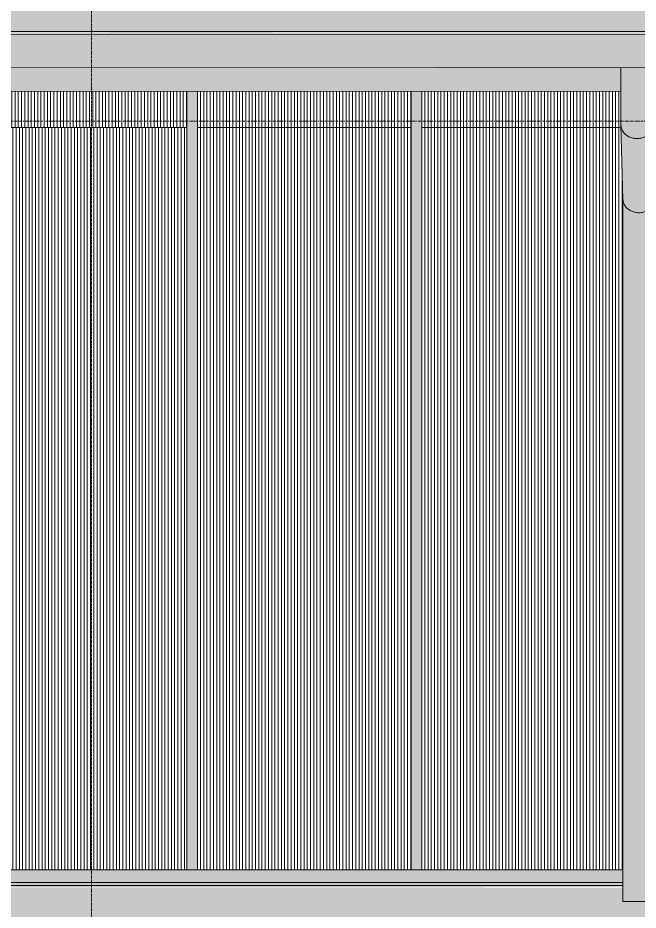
# Model space of a CAD drawing. Header units: millimetres. Extents: x -2361666 to -2009843, y -375 to 29863.
# Drawn here: x -2193011 to -2190135, y 11543 to 15679 of the extents above; entities that cross this region are included whole.
import ezdxf

# ---------------------------------------------------------------- set-up
doc = ezdxf.new("R2010")
doc.units = ezdxf.units.MM
doc.linetypes.add('AEC_Center', pattern=[24, 12, -4, 4, -4])
doc.linetypes.add('Grid Line', pattern=[21, 12, -3, 3, -3])
for name, color, linetype, lineweight in [('A-FLOR-LEVL', 51, 'Continuous', 5), ('A-GENM', 13, 'Continuous', 5), ('A-GLAZ-CURT', 52, 'Continuous', 5), ('A-GLAZ-CWMG', 51, 'Continuous', 5), ('A-ROOF', 132, 'Continuous', 5), ('P-SANR-FIXT', 6, 'Continuous', 5), ('S-BEAM', 12, 'Continuous', 5), ('S-GRID', 1, 'Continuous', 5)]:
    doc.layers.add(name, color=color, linetype=linetype, lineweight=lineweight)

# ---------------------------------------------------------------- blocks, each defined once
blk = doc.blocks.new('Downpipe - L Spreader - Default-V183-SOUTH EAST - PART A')
at = {"layer": 'P-SANR-FIXT'}
for points in [[(-950721.2, 15119.5), (-950695.4, 15123.9), (-950680, 15130.3), (-950668.1, 15137.9), (-950656.1, 15151), (-950647.8, 15170.5), (-950645.9, 15182.4), (-950647.6, 15447.1), (-950795.9, 15447.2), (-950794.1, 15170.5), (-950792.4, 15164.1), (-950786, 15151), (-950774.1, 15137.9), (-950749.4, 15124.7), (-950731.4, 15120.6), (-950728.6, 15120.3)], [(-950712, 14775.7), (-950683.7, 14780.9), (-950668.1, 14788.2), (-950656.1, 14797.1), (-950645.9, 14809.1), (-950639.3, 14822.3), (-950636.6, 14838.6), (-950647.8, 15170.5), (-950649.5, 15164.1), (-950658.8, 15148), (-950674.4, 15133.8), (-950692.6, 15124.8), (-950712, 15120.5), (-950728.6, 15120.3), (-950740.6, 15121.6), (-950758.7, 15127.9), (-950774.1, 15137.9), (-950786, 15151), (-950794.1, 15170.5), (-950795.4, 15164.1), (-950784.2, 14822.3), (-950774.1, 14804.2), (-950758.7, 14790), (-950740.6, 14781), (-950728.6, 14777.5), (-950713.1, 14775.8)], [(-950786.6, 11582.4), (-950636.6, 11582.4), (-950636.6, 14838.6), (-950639.3, 14822.3), (-950648.5, 14805.3), (-950658.8, 14794.1), (-950683.7, 14780.9), (-950701.8, 14776.8), (-950718.9, 14776.4), (-950740.6, 14781), (-950749.4, 14784.1), (-950764.9, 14794.1), (-950776.7, 14807.1), (-950784.2, 14822.3), (-950786.6, 14838.6), (-950786.6, 11640.3)]]:
    blk.add_hatch(color=256, dxfattribs=at).paths.add_polyline_path(points)
for p, q in [((-950795.9, 15447.5), (-950795.9, 15182.1)), ((-950645.9, 15182.7), (-950645.9, 15447.4)), ((-950795.8, 15180.7), (-950786.6, 14836.9)), ((-950636.6, 14840.3), (-950645.9, 15184.1)), ((-950786.6, 14838.3), (-950786.6, 11582.4)), ((-950636.6, 11582.4), (-950636.6, 14838.9)), ((-950786.6, 11582.4), (-950636.6, 11582.4))]:
    blk.add_line(p, q, dxfattribs=at)
for points in [[(-950645.9, 15182.4), (-950645.9, 15179.7), (-950646.3, 15174.2), (-950648.3, 15166.1), (-950651.5, 15158.3), (-950655.2, 15152.1), (-950658.6, 15147.4), (-950662.5, 15143), (-950667.9, 15137.8), (-950675.3, 15132.4), (-950683.6, 15127.8), (-950692.4, 15124.1), (-950704.8, 15120.6), (-950721.2, 15118.8), (-950740.8, 15120.9), (-950756.1, 15126.2), (-950766.9, 15132.4), (-950774.3, 15137.8), (-950779.7, 15143), (-950783.5, 15147.4), (-950786.9, 15152.1), (-950790.5, 15158.3), (-950793.6, 15166.1), (-950795.5, 15174.2), (-950795.9, 15179.7), (-950795.9, 15182.4)], [(-950636.6, 14838.6), (-950636.6, 14835.8), (-950637.1, 14830.2), (-950639.1, 14822.3), (-950642.3, 14814.4), (-950645.9, 14808.2), (-950649.4, 14803.6), (-950653.3, 14799.1), (-950658.7, 14794), (-950666.1, 14788.5), (-950674.3, 14783.9), (-950683.2, 14780.3), (-950695.6, 14776.7), (-950712, 14774.9), (-950731.6, 14777.1), (-950746.8, 14782.4), (-950757.7, 14788.5), (-950765.1, 14794), (-950770.4, 14799.1), (-950774.2, 14803.6), (-950777.7, 14808.2), (-950781.2, 14814.4), (-950784.4, 14822.3), (-950786.2, 14830.2), (-950786.6, 14835.8), (-950786.6, 14838.6)]]:
    blk.add_open_spline(points, degree=3, knots=[0, 0, 0, 0, 0.041667, 0.083333, 0.125, 0.166667, 0.1875, 0.208333, 0.25, 0.291667, 0.333333, 0.375, 0.416667, 0.5, 0.583333, 0.666667, 0.708333, 0.75, 0.791667, 0.8125, 0.833333, 0.875, 0.916667, 0.958333, 1, 1, 1, 1], dxfattribs=at)
blk.add_open_spline([(-950636.6, 14840.3), (-950636.6, 14839.9), (-950636.6, 14839.4), (-950636.6, 14838.9)], degree=3, dxfattribs=at)
blk = doc.blocks.new('MulticellPanel_Polycarbonate_Danpal_1040w - Premium Dark Opal-V238-SOUTH EAST - PART A')
at = {"layer": 'A-GENM'}
h = blk.add_hatch(dxfattribs=at)
h.set_pattern_fill('FP_124', color=256, style=0, pattern_type=2)
h.set_pattern_definition([(90, (-951224.266, 13427.169), (-15, 9e-16), [])])
h.paths.add_polyline_path([(-951720, 11730.5), (-950786.6, 11730.5), (-950786.6, 14838.6), (-950795.9, 15170.5), (-951720, 15170.5), (-951720, 11860.5)])
blk.add_line((-951720, 15170.5), (-950795.5, 15170.5), dxfattribs=at)
blk = doc.blocks.new('MulticellPanel_Polycarbonate_Danpal_1040w - Premium Dark Opal-2881225-SOUTH EAST - PART A')
at = {"layer": 'A-GENM'}
h = blk.add_hatch(dxfattribs=at)
h.set_pattern_fill('FP_108', color=256, style=0, pattern_type=2)
h.set_pattern_definition([(90, (-917944.266, 13427.169), (-15, 9e-16), [])])
h.paths.add_polyline_path([(-918440, 11730.5), (-917448.6, 11730.5), (-917448.6, 15170.5), (-918440, 15170.5), (-918440, 11860.5)])
blk.add_line((-918440, 15170.5), (-917448.6, 15170.5), dxfattribs=at)
blk = doc.blocks.new('Rectangular Mullion - Frame_Framed Facade_Danpal_DPANMF BT1-V261-SOUTH EAST - PART A')
at = {"layer": 'A-GLAZ-CWMG'}
blk.add_hatch(color=256, dxfattribs=at).paths.add_polyline_path([(-951735.4, 11670.5), (-950786.6, 11670.5), (-950786.6, 11730.5), (-951744.3, 11730.5), (-951744.3, 11670.5)])
for p, q in [((-951744.3, 11730.5), (-950786.5, 11730.5)), ((-951744.3, 11670.5), (-950786.6, 11670.5))]:
    blk.add_line(p, q, dxfattribs=at)
blk = doc.blocks.new('Rectangular Mullion - Frame_Framed Facade_Danpal_DPANMF BT1-V225-SOUTH EAST - PART A')
at = {"layer": 'A-GLAZ-CWMG'}
blk.add_hatch(color=256, dxfattribs=at).paths.add_polyline_path([(-916284.3, 11670.5), (-915344.3, 11670.5), (-915344.3, 11730.5), (-916384.3, 11730.5), (-916384.3, 11670.5), (-916375.4, 11670.5)])
for p, q in [((-916384.3, 11730.5), (-915344.3, 11730.5)), ((-916384.3, 11670.5), (-915344.3, 11670.5))]:
    blk.add_line(p, q, dxfattribs=at)
blk = doc.blocks.new('Rectangular Mullion - Mullion_FramedFacade_Danpal_DPAEC50-2881307-SOUTH EAST - PART A')
at = {"layer": 'A-GLAZ-CWMG'}
blk.add_hatch(color=256, dxfattribs=at).paths.add_polyline_path([(-915335.4, 11730.5), (-915320, 11730.5), (-915320, 15170.5), (-915368.6, 15170.5), (-915368.6, 11730.5), (-915344.3, 11730.5)])
for p, q in [((-915368.6, 11730.5), (-915368.6, 15170.5)), ((-915320, 15170.5), (-915320, 11730.5))]:
    blk.add_line(p, q, dxfattribs=at)
blk = doc.blocks.new('Roofs 1 - Roofs 1-2640243-SOUTH EAST - PART A')
at = {"layer": 'A-ROOF'}
for points in [[(-913424.6, 15584.3), (-913424.5, 15595.9), (-973252.8, 15618.8), (-973251.1, 15609), (-913475.9, 15584.3)], [(-913426.2, 15434.3), (-913424.6, 15584.3), (-973252.8, 15608.6), (-973251.1, 15459.1), (-913426.9, 15434.3)], [(-913424.5, 15595.9), (-913424.5, 15599.5), (-973252.7, 15624.2), (-973251.1, 15620.7), (-913475.9, 15595.9)], [(-913426.2, 15431.7), (-913426.9, 15434.3), (-973252, 15456.8), (-973251.1, 15456.5), (-913426.9, 15431.7)]]:
    blk.add_hatch(color=256, dxfattribs=at).paths.add_polyline_path(points)
for p, q in [((-913423.9, 15584.3), (-973252.8, 15609)), ((-913423.9, 15599.5), (-973252.7, 15624.2)), ((-973251.9, 15456.5), (-913423.9, 15431.7))]:
    blk.add_line(p, q, dxfattribs=at)
blk = doc.blocks.new('Structural Framing 61 - Structural Framing 1-2879215-SOUTH EAST - PART A')
at = {"layer": 'S-BEAM'}
h = blk.add_hatch(color=256, dxfattribs=at)
h.paths.add_polyline_path([(-943514.5, 11657.8), (-940350.1, 11657.8), (-940350.1, 11670.5), (-945463.8, 11670.5), (-945463.8, 11657.8), (-944002.9, 11657.8)])
h.paths.add_polyline_path([(-913427.4, 11657.8), (-913427.4, 11670.5), (-914266.4, 11670.5), (-914266.4, 11657.8), (-913475.9, 11657.8)])
h.paths.add_polyline_path([(-972820.4, 11657.8), (-971535.7, 11657.8), (-971535.7, 11670.5), (-972973.1, 11670.5), (-972973.1, 11657.8)])
h.paths.add_polyline_path([(-914416.4, 11657.8), (-914416.4, 11670.5), (-918448.2, 11670.5), (-918448.2, 11657.8), (-914452.7, 11657.8)])
h.paths.add_polyline_path([(-971385.7, 11657.8), (-966454, 11657.8), (-966454, 11670.5), (-971385.7, 11670.5)])
h.paths.add_polyline_path([(-918598.2, 11657.8), (-918598.2, 11670.5), (-922668.2, 11670.5), (-922668.2, 11657.8), (-918604.4, 11657.8)])
h.paths.add_polyline_path([(-966304, 11657.8), (-961261.2, 11657.8), (-961261.2, 11670.5), (-966304, 11670.5)])
h.paths.add_polyline_path([(-922818.2, 11657.8), (-922818.2, 11670.5), (-926816.1, 11670.5), (-926816.1, 11657.8), (-923000.3, 11657.8)])
h.paths.add_polyline_path([(-961111.2, 11657.8), (-956006.6, 11657.8), (-956006.6, 11670.5), (-961111.2, 11670.5)])
h.paths.add_polyline_path([(-926966.1, 11657.8), (-926966.1, 11670.5), (-930872.1, 11670.5), (-930872.1, 11657.8), (-927396.2, 11657.8)])
h.paths.add_polyline_path([(-931022.1, 11657.8), (-931022.1, 11670.5), (-934972, 11670.5), (-934972, 11657.8), (-931059.4, 11657.8)])
h.paths.add_polyline_path([(-955856.6, 11657.8), (-950786.6, 11657.8), (-950786.6, 11670.5), (-955856.6, 11670.5)])
h.paths.add_polyline_path([(-935122, 11657.8), (-935122, 11670.5), (-940200.1, 11670.5), (-940200.1, 11657.8), (-935211.1, 11657.8)])
h.paths.add_polyline_path([(-950636.6, 11657.8), (-945613.8, 11657.8), (-945613.8, 11670.5), (-950636.6, 11670.5)])
h = blk.add_hatch(color=256, dxfattribs=at)
h.paths.add_polyline_path([(-942537.6, 11646.4), (-940350.1, 11647.8), (-940350.1, 11657.8), (-945463.8, 11656.3), (-945463.8, 11646.4), (-943026, 11646.4)])
h.paths.add_polyline_path([(-931792.1, 11646.4), (-931022.1, 11647.3), (-931022.1, 11657.8), (-934972, 11656.3), (-934972, 11646.4), (-931975.4, 11646.4)])
h.paths.add_polyline_path([(-913427.4, 11646.4), (-913427.4, 11657.8), (-914266.4, 11656.3), (-914266.4, 11646.4), (-913475.9, 11646.4)])
h.paths.add_polyline_path([(-972973.1, 11646.4), (-971535.7, 11646.4), (-971535.7, 11657.8), (-972973.1, 11656.3), (-972973.1, 11649.4)])
h.paths.add_polyline_path([(-971385.7, 11646.4), (-966454, 11646.4), (-966454, 11657.8), (-971385.7, 11656.2), (-971385.7, 11649.3)])
h.paths.add_polyline_path([(-966304, 11646.4), (-961261.2, 11646.4), (-961261.2, 11657.8), (-966304, 11656.1), (-966304, 11649)])
h.paths.add_polyline_path([(-914416.4, 11646.4), (-914416.4, 11657.8), (-918448.2, 11656.3), (-918448.2, 11646.4), (-914452.7, 11646.4)])
h.paths.add_polyline_path([(-961111.2, 11646.4), (-956006.6, 11648.5), (-956006.6, 11657.8), (-961111.2, 11655.9), (-961111.2, 11648.8)])
h.paths.add_polyline_path([(-930872.1, 11646.4), (-926966.1, 11647.1), (-926966.1, 11657.8), (-930872.1, 11656.3), (-930872.1, 11647.3)])
h.paths.add_polyline_path([(-918598.2, 11646.4), (-918598.2, 11657.8), (-922668.2, 11656.3), (-922668.2, 11646.4), (-918604.4, 11646.4)])
h.paths.add_polyline_path([(-955856.6, 11646.4), (-950786.6, 11648.3), (-950786.6, 11657.8), (-955856.6, 11655.8), (-955856.6, 11648.5)])
h.paths.add_polyline_path([(-922818.2, 11646.4), (-922818.2, 11657.8), (-926816.1, 11656.3), (-926816.1, 11646.4), (-923000.3, 11646.4)])
h.paths.add_polyline_path([(-950636.6, 11646.4), (-945613.8, 11648), (-945613.8, 11657.8), (-950636.6, 11655.6), (-950636.6, 11648.3)])
h.paths.add_polyline_path([(-935122, 11646.4), (-935122, 11657.8), (-940200.1, 11656.3), (-940200.1, 11646.4), (-935211.1, 11646.4)])
blk.add_hatch(color=256, dxfattribs=at).paths.add_polyline_path([(-913427.4, 11493.7), (-913427.4, 11646.4), (-914266.4, 11646.4), (-914266.4, 11582.4), (-914416.4, 11582.4), (-914416.4, 11646.4), (-918448.2, 11646.4), (-918448.2, 11582.4), (-918598.2, 11582.4), (-918598.2, 11646.4), (-922668.2, 11646.4), (-922668.2, 11582.4), (-922818.2, 11582.4), (-922818.2, 11646.4), (-926816.1, 11646.4), (-926816.1, 11582.4), (-926966.1, 11582.4), (-926966.1, 11646.4), (-930872.1, 11646.4), (-930872.1, 11582.4), (-931022.1, 11582.4), (-931022.1, 11646.4), (-934972, 11646.4), (-934972, 11582.4), (-935122, 11582.4), (-935122, 11646.4), (-940200.1, 11646.4), (-940200.1, 11582.4), (-940350.1, 11582.4), (-940350.1, 11646.4), (-945463.8, 11646.4), (-945463.8, 11582.4), (-945613.8, 11582.4), (-945613.8, 11646.4), (-950636.6, 11646.4), (-950636.6, 11582.4), (-950786.6, 11582.4), (-950786.6, 11646.4), (-955856.6, 11646.4), (-955856.6, 11582.4), (-956006.6, 11582.4), (-956006.6, 11646.4), (-961111.2, 11646.4), (-961111.2, 11582.4), (-961261.2, 11582.4), (-961261.2, 11646.4), (-966304, 11646.4), (-966304, 11582.4), (-966454, 11582.4), (-966454, 11646.4), (-971385.7, 11646.4), (-971385.7, 11582.4), (-971535.7, 11582.4), (-971535.7, 11646.4), (-972973.1, 11646.4), (-972973.1, 11503.7), (-937164.8, 11501.6), (-913475.9, 11493.7)])
blk.add_line((-950786.6, 11657.8), (-955856.6, 11657.8), dxfattribs=at)
blk = doc.blocks.new('MulticellPanel_Polycarbonate_Danpal_1040w - Grey-V334-SOUTH EAST - PART A')
at = {"layer": 'A-GENM'}
h = blk.add_hatch(dxfattribs=at)
h.set_pattern_fill('FP_241', color=256, style=0, pattern_type=2)
h.set_pattern_definition([(90, (-951224.266, 15342.113), (-15, 9e-16), [])])
h.paths.add_polyline_path([(-951329.4, 15170.5), (-950795.5, 15170.5), (-950795.9, 15182.4), (-950795.9, 15337.2), (-951720, 15337.5), (-951720, 15170.5), (-951573.6, 15170.5)])
blk.add_line((-950795.5, 15170.5), (-951720, 15170.5), dxfattribs=at)
blk = doc.blocks.new('MulticellPanel_Polycarbonate_Danpal_1040w - Grey-V335-SOUTH EAST - PART A')
at = {"layer": 'A-GENM'}
h = blk.add_hatch(dxfattribs=at)
h.set_pattern_fill('FP_242', color=256, style=0, pattern_type=2)
h.set_pattern_definition([(90, (-952264.266, 15342.113), (-15, 9e-16), [])])
h.paths.add_polyline_path([(-952550.5, 15170.5), (-951768.6, 15170.5), (-951768.6, 15337.6), (-952760, 15338), (-952760, 15170.5), (-952672.6, 15170.5)])
blk.add_line((-951768.6, 15170.5), (-952760, 15170.5), dxfattribs=at)
blk = doc.blocks.new('MulticellPanel_Polycarbonate_Danpal_1040w - Grey-V336-SOUTH EAST - PART A')
at = {"layer": 'A-GENM'}
h = blk.add_hatch(dxfattribs=at)
h.set_pattern_fill('FP_243', color=256, style=0, pattern_type=2)
h.set_pattern_definition([(90, (-953304.266, 15342.113), (-15, 9e-16), [])])
h.paths.add_polyline_path([(-953800, 15170.5), (-952808.6, 15170.5), (-952808.6, 15338), (-953800, 15338.4), (-953800, 15219.2)])
blk.add_line((-952808.6, 15170.5), (-953800, 15170.5), dxfattribs=at)
blk = doc.blocks.new('Rectangular Mullion - Mullion_FramedFacade_Danpal_DPAEC50-V384-SOUTH EAST - PART A')
at = {"layer": 'A-GLAZ-CWMG'}
blk.add_hatch(color=256, dxfattribs=at).paths.add_polyline_path([(-951768.6, 15170.5), (-951720, 15170.5), (-951720, 15337.5), (-951768.6, 15337.6), (-951768.6, 15274.2)])
for p, q in [((-951768.6, 15170.5), (-951768.6, 15337.6)), ((-951720, 15337.5), (-951720, 15170.5))]:
    blk.add_line(p, q, dxfattribs=at)
blk = doc.blocks.new('Rectangular Mullion - Mullion_FramedFacade_Danpal_DPAEC50-V385-SOUTH EAST - PART A')
at = {"layer": 'A-GLAZ-CWMG'}
blk.add_hatch(color=256, dxfattribs=at).paths.add_polyline_path([(-952760, 15170.5), (-952760, 15338), (-952808.6, 15338), (-952808.6, 15170.5), (-952764.2, 15170.5)])
for p, q in [((-952808.6, 15170.5), (-952808.6, 15338)), ((-952760, 15338), (-952760, 15170.5))]:
    blk.add_line(p, q, dxfattribs=at)

msp = doc.modelspace()

# ---------------------------------------------------------------- hatches: boundary and pattern name
at = {"layer": 'A-ROOF'}
h = msp.add_hatch(color=256, dxfattribs=at)
h.paths.add_polyline_path([(-2152869.8, 15321.7), (-2152869.5, 15322.3), (-2152846.1, 15322.3), (-2152845.5, 15431.7), (-2153694.3, 15431.7), (-2153694.3, 15322.1), (-2152871.3, 15321.7)])
h.paths.add_polyline_path([(-2153844.3, 15322.1), (-2153844.3, 15432.1), (-2157876.1, 15431.7), (-2157876.1, 15323.8), (-2153871.4, 15322.1)])
h.paths.add_polyline_path([(-2158026.1, 15323.8), (-2158026.1, 15433.9), (-2162096.1, 15434.3), (-2162096.1, 15325.5), (-2158511.5, 15324)])
h.paths.add_polyline_path([(-2162246.1, 15325.6), (-2162246.1, 15435.6), (-2166244, 15437.3), (-2166244, 15327.2), (-2162419, 15325.7)])
h.paths.add_polyline_path([(-2166394, 15327.3), (-2166394, 15437.3), (-2170300, 15438.9), (-2170300, 15328.9), (-2166570.7, 15327.4)])
h.paths.add_polyline_path([(-2170450, 15329), (-2170450, 15439), (-2174400, 15440.6), (-2174400, 15330.6), (-2170478.1, 15329)])
h.paths.add_polyline_path([(-2174550, 15330.7), (-2174550, 15440.7), (-2179628, 15442.8), (-2179628, 15332.8), (-2174629.8, 15330.7)])
h.paths.add_polyline_path([(-2179778, 15332.8), (-2179778, 15442.9), (-2184891.7, 15445), (-2184891.7, 15335), (-2180002.6, 15332.9)])
h.paths.add_polyline_path([(-2185041.7, 15335), (-2185041.7, 15445), (-2190064.5, 15447.1), (-2190064.5, 15337.1), (-2185131.1, 15335.1)])
h.paths.add_polyline_path([(-2190214.5, 15337.2), (-2190214.5, 15447.2), (-2195284.5, 15449.3), (-2195284.5, 15339.3), (-2190259.6, 15337.2)])
h.paths.add_polyline_path([(-2195434.5, 15339.3), (-2195434.5, 15449.3), (-2200539.1, 15451.4), (-2200539.1, 15341.4), (-2195632.4, 15339.4)])
h.paths.add_polyline_path([(-2200689.1, 15341.5), (-2200689.1, 15451.5), (-2205732, 15453.6), (-2205732, 15343.6), (-2200761, 15341.5)])
h.paths.add_polyline_path([(-2205882, 15343.6), (-2205882, 15453.7), (-2210813.6, 15455.7), (-2210813.6, 15345.7), (-2205889.5, 15343.6)])
h.paths.add_polyline_path([(-2210963.6, 15345.7), (-2210963.6, 15455.8), (-2212391.7, 15456.3), (-2212391.7, 15346.3), (-2211018, 15345.8)])
h.paths.add_polyline_path([(-2212539.7, 15346.4), (-2212539.7, 15456.4), (-2212629.7, 15456.4), (-2212629.7, 15346.4)])
h.paths.add_polyline_path([(-2152843.5, 15599.5), (-2152842.6, 15687.5), (-2152784, 15687.9), (-2152784, 15733.2), (-2212669.7, 15758), (-2212669.7, 15678.6), (-2212615.5, 15678.5), (-2212669.7, 15675.6), (-2212669.7, 15624.2), (-2152843.5, 15599.5)])

# ---------------------------------------------------------------- linework, layer by layer
at = {"layer": 'A-FLOR-LEVL', "linetype": 'AEC_Center'}
msp.add_line((-2278035.1, 15200), (-2141459.7, 15200), dxfattribs=at)
at = {"layer": 'A-ROOF'}
msp.add_line((-2190214.5, 15337.2), (-2195284.5, 15339.3), dxfattribs=at)
at = {"layer": 'S-GRID', "linetype": 'Grid Line'}
msp.add_line((-2192669.7, 224.7), (-2192669.7, 26143.2), dxfattribs=at)

# ---------------------------------------------------------------- block references
at = {"layer": 'A-GLAZ-CURT'}
for name, p in [('MulticellPanel_Polycarbonate_Danpal_1040w - Grey-V336-SOUTH EAST - PART A', (-1239418.7, 0)), ('MulticellPanel_Polycarbonate_Danpal_1040w - Grey-V335-SOUTH EAST - PART A', (-1239418.7, 0)), ('MulticellPanel_Polycarbonate_Danpal_1040w - Grey-V334-SOUTH EAST - PART A', (-1239418.7, 0)), ('MulticellPanel_Polycarbonate_Danpal_1040w - Premium Dark Opal-2881225-SOUTH EAST - PART A', (-1274778.7, 0)), ('MulticellPanel_Polycarbonate_Danpal_1040w - Premium Dark Opal-2881225-SOUTH EAST - PART A', (-1273738.7, 0)), ('MulticellPanel_Polycarbonate_Danpal_1040w - Premium Dark Opal-V238-SOUTH EAST - PART A', (-1239418.7, 0))]:
    msp.add_blockref(name, p, dxfattribs=at)
at = {"layer": 'A-GLAZ-CWMG'}
for name, p in [('Rectangular Mullion - Mullion_FramedFacade_Danpal_DPAEC50-V385-SOUTH EAST - PART A', (-1239418.7, 0)), ('Rectangular Mullion - Mullion_FramedFacade_Danpal_DPAEC50-V384-SOUTH EAST - PART A', (-1239418.7, 0)), ('Rectangular Mullion - Mullion_FramedFacade_Danpal_DPAEC50-2881307-SOUTH EAST - PART A', (-1276858.7, 0)), ('Rectangular Mullion - Mullion_FramedFacade_Danpal_DPAEC50-2881307-SOUTH EAST - PART A', (-1275818.7, 0)), ('Rectangular Mullion - Frame_Framed Facade_Danpal_DPANMF BT1-V225-SOUTH EAST - PART A', (-1276858.7, 0)), ('Rectangular Mullion - Frame_Framed Facade_Danpal_DPANMF BT1-V225-SOUTH EAST - PART A', (-1275818.7, 0)), ('Rectangular Mullion - Frame_Framed Facade_Danpal_DPANMF BT1-V261-SOUTH EAST - PART A', (-1239418.7, 0))]:
    msp.add_blockref(name, p, dxfattribs=at)
at = {"layer": 'A-ROOF'}
msp.add_blockref('Roofs 1 - Roofs 1-2640243-SOUTH EAST - PART A', (-1239418.7, 0), dxfattribs=at)
at = {"layer": 'P-SANR-FIXT'}
msp.add_blockref('Downpipe - L Spreader - Default-V183-SOUTH EAST - PART A', (-1239418.7, 0), dxfattribs=at)
at = {"layer": 'S-BEAM'}
msp.add_blockref('Structural Framing 61 - Structural Framing 1-2879215-SOUTH EAST - PART A', (-1239418.7, 0), dxfattribs=at)

doc.saveas('drawing.dxf')
